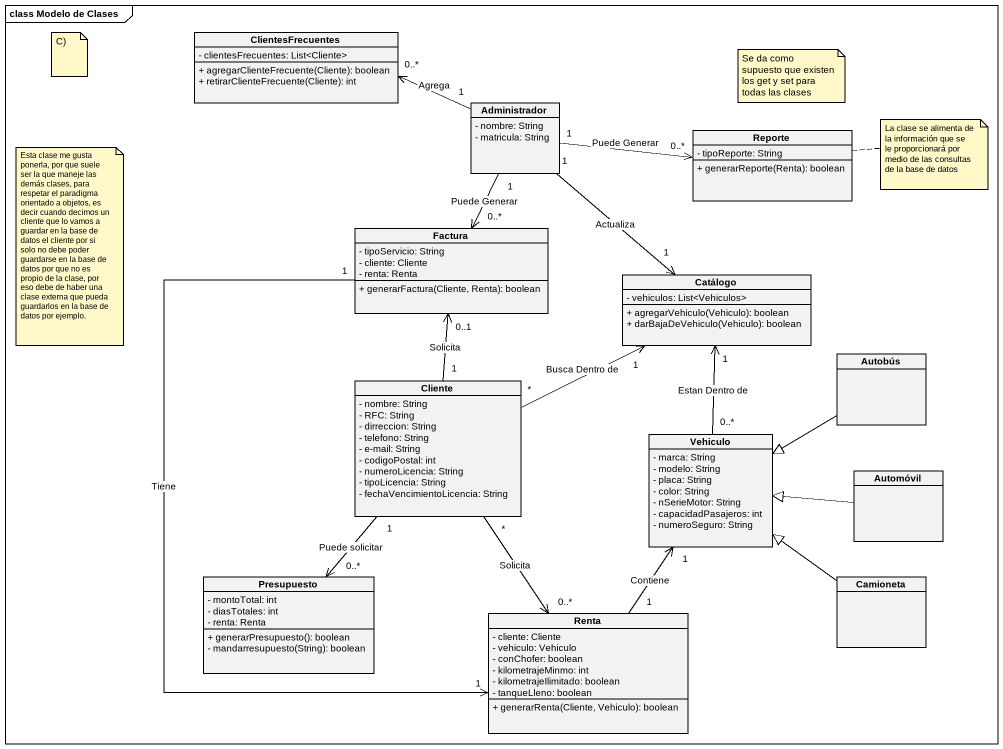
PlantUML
@startuml
mainframe class Modelo de Clases
hide circle
hide empty members
skinparam classAttributeIconSize 0
class ClientesFrecuentes {
  - clientesFrecuentes: List<Cliente>
  + agregarClienteFrecuente(Cliente): boolean
  + retirarClienteFrecuente(Cliente): int
}
class Administrador {
  - nombre: String
  - matricula: String
}
class Reporte {
  - tipoReporte: String
  + generarReporte(Renta): boolean
}
class Factura {
  - tipoServicio: String
  - cliente: Cliente
  - renta: Renta
  + generarFactura(Cliente, Renta): boolean
}
class Catálogo {
  - vehiculos: List<Vehiculos>
  + agregarVehiculo(Vehiculo): boolean
  + darBajaDeVehiculo(Vehiculo): boolean
}
class Cliente {
  - nombre: String
  - RFC: String
  - dirreccion: String
  - telefono: String
  - e-mail: String
  - codigoPostal: int
  - numeroLicencia: String
  - tipoLicencia: String
  - fechaVencimientoLicencia: String
}
class Autobús
class Vehiculo {
  - marca: String
  - modelo: String
  - placa: String
  - color: String
  - nSerieMotor: String
  - capacidadPasajeros: int
  - numeroSeguro: String
}
class Automóvil
class Presupuesto {
  - montoTotal: int
  - diasTotales: int
  - renta: Renta
  + generarPresupuesto(): boolean
  - mandarresupuesto(String): boolean
}
class Camioneta
class Renta {
  - cliente: Cliente
  - vehiculo: Vehiculo
  - conChofer: boolean
  - kilometrajeMinmo: int
  - kilometrajeIlimitado: boolean
  - tanqueLleno: boolean
  + generarRenta(Cliente, Vehiculo): boolean
}
Administrador "1" -left-> "0..*" ClientesFrecuentes : Agrega
Administrador "1" -right-> "0..*" Reporte : Puede Generar
Administrador "1" --> "0..*" Factura : Puede Generar
Administrador "1" --> "1" Catálogo : Actualiza
Cliente "1" -up-> "0..1" Factura : Solicita
Cliente "*" -right-> "1" Catálogo : Busca Dentro de
Cliente "1" --> "0..*" Presupuesto : Puede solicitar
Cliente "*" --> "0..*" Renta : Solicita
Autobús -left-|> Vehiculo
Vehiculo "0..*" -up-> "1" Catálogo : Estan Dentro de
Automóvil -left-|> Vehiculo
Camioneta -up-|> Vehiculo
Renta "1" <-up- "1" Factura : Tiene
Renta "1" -up-> "1" Vehiculo : Contiene
note as N1
  C)
end note
note as N2
  Se da como supuesto que existen los get y set para todas las clases
end note
note right of Reporte : La clase se alimenta de la información que se le proporcionará por medio de las consultas de la base de datos
note as N4
  Esta clase me gusta ponerla, por que suele ser la que maneje las demás clases, para respetar el paradigma orientado a objetos, es decir cuando decimos un cliente que lo vamos a guardar en la base de datos el cliente por si solo no debe poder guardarse en la base de datos por que no es propio de la clase, por eso debe de haber una clase externa que pueda guardarlos en la base de datos por ejemplo.
end note
@enduml
